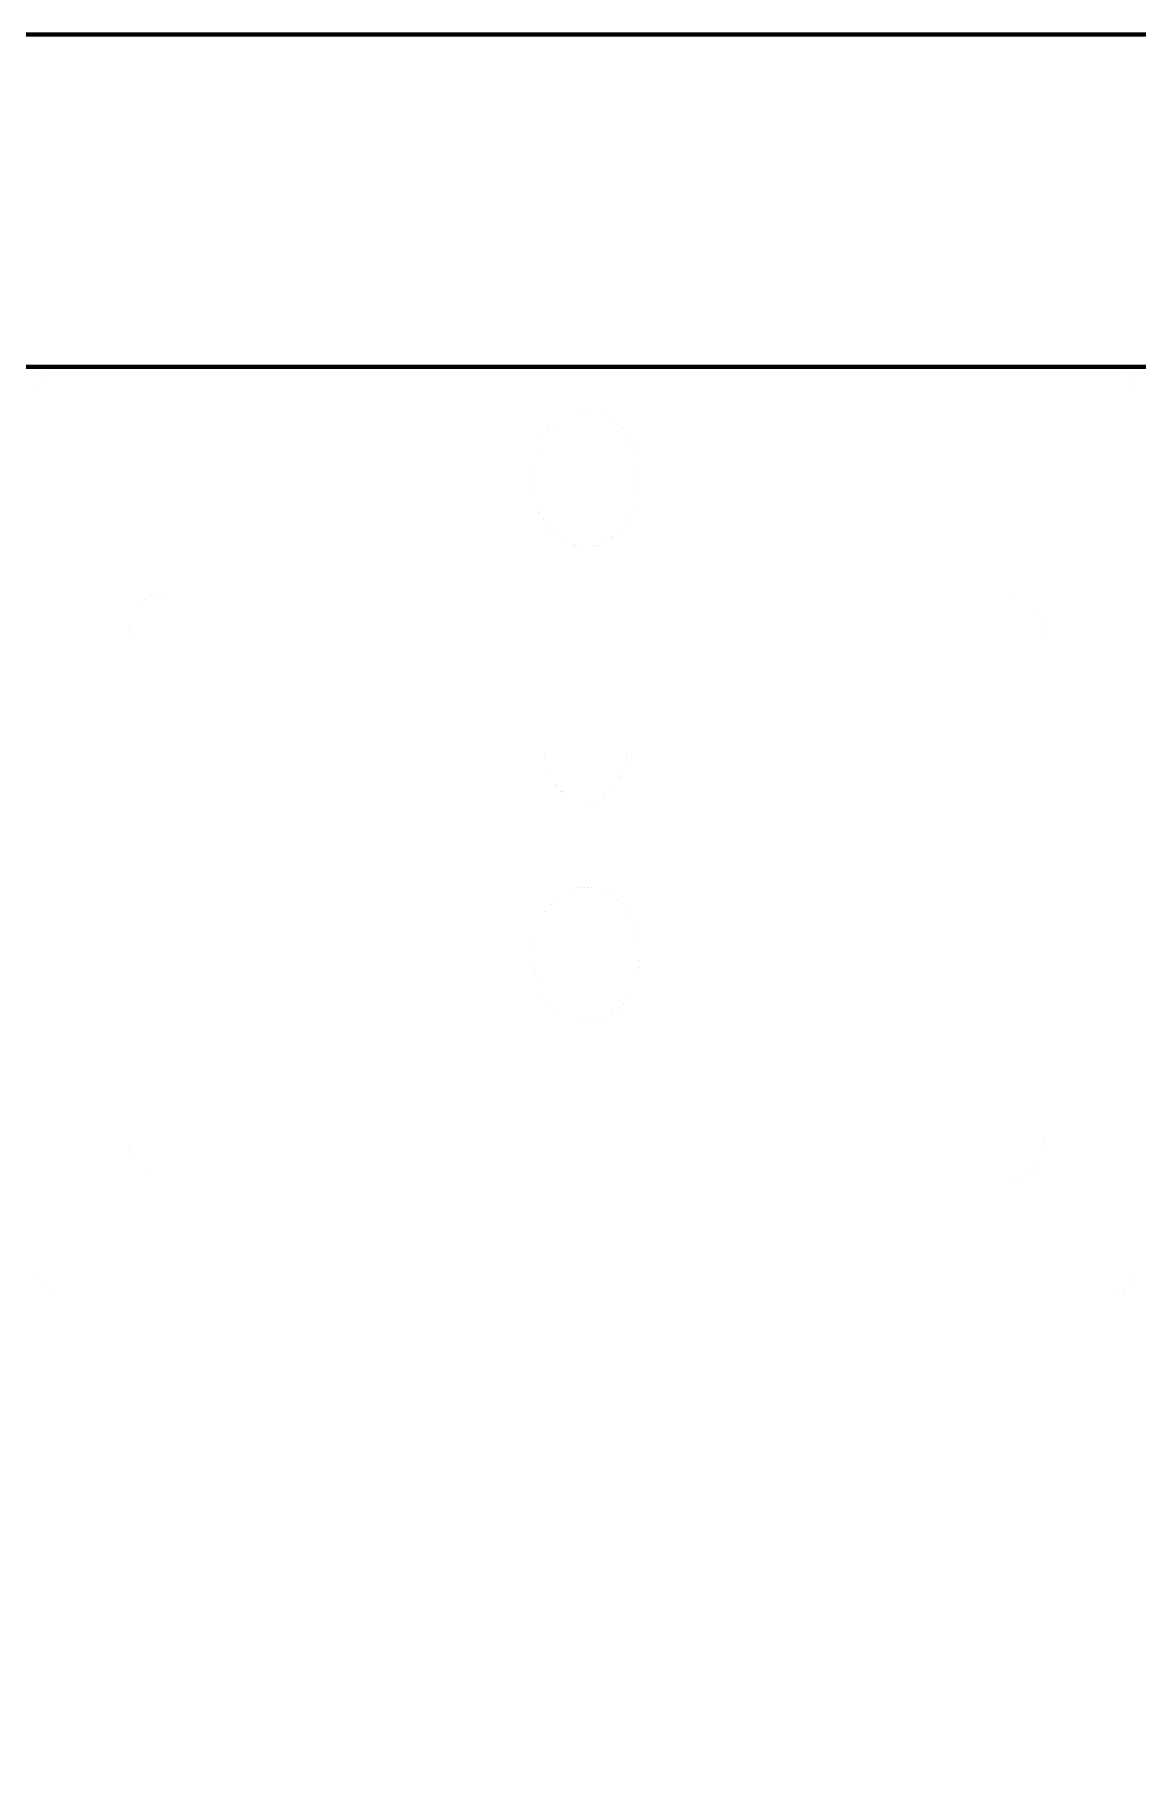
# Model space of a CAD drawing. Header units: metres. Extents: x -2.2 to 5.9, y -2.8 to 8.4.
# Drawn here: x -0.039 to 0.823, y 7.017 to 8.369 of the extents above; entities that cross this region are included whole.
import ezdxf

# ---------------------------------------------------------------- set-up
doc = ezdxf.new("R2010")
doc.units = ezdxf.units.M
doc.header["$LTSCALE"] = 10
doc.layers.get('0').update_dxf_attribs({"linetype": 'CONTINUOUS', "lineweight": 100})
doc.layers.add('roomitems', color=2, linetype='CONTINUOUS', lineweight=100)
doc.layers.add('walls', color=8, linetype='CONTINUOUS', lineweight=100)

# ---------------------------------------------------------------- blocks, each defined once
blk = doc.blocks.new('F-4-1')
at = {"color": 0, "const_width": 0.01}
for points in [[(-427.4, 350.8), (-426.8, 352.9)], [(-426.8, 352.9), (-426, 355)], [(-426, 355), (-425, 356.9)], [(-425, 356.9), (-423.8, 358.6)], [(-423.8, 358.6), (-422.5, 360.1)], [(-422.5, 360.1), (-421, 361.4)], [(-421, 361.4), (-419.3, 362.4)], [(-419.3, 362.4), (-417.6, 363.1)], [(-417.6, 363.1), (-415.8, 363.6)], [(-415.8, 363.6), (-413.9, 363.8)], [(-413.9, 363.8), (-413.9, 363.8)], [(-413.9, 363.8), (-344.9, 363.8)], [(-413.9, 363.8), (-413.9, 363.8)], [(-413.9, 363.8), (-413.9, 363.8)], [(-413.9, 363.8), (-413.9, 363.8)], [(-413.9, 363.8), (-413.9, 363.8)], [(-413.9, 363.8), (-413.9, 363.8)], [(-413.9, 363.8), (-413.9, 363.8)], [(-413.9, 363.8), (-413.9, 363.8)], [(-413.9, 363.8), (-413.9, 363.8)], [(-413.9, 363.8), (-413.9, 363.8)], [(-413.9, 363.8), (-413.9, 363.8)], [(-413.9, 363.8), (-413.9, 363.8)], [(-413.9, 363.8), (-413.9, 363.8)], [(-413.9, 363.8), (-413.9, 363.8)], [(-413.9, 363.8), (-413.9, 363.8)], [(-344.9, 363.8), (-275.9, 363.8)], [(-275.9, 363.8), (-206.9, 363.8)], [(-206.9, 363.8), (-138, 363.8)], [(-138, 363.8), (-69, 363.8)], [(-69, 363.8), (0, 363.8)], [(0, 363.8), (69, 363.8)], [(69, 363.8), (138, 363.8)], [(138, 363.8), (206.9, 363.8)], [(206.9, 363.8), (275.9, 363.8)], [(275.9, 363.8), (344.9, 363.8)], [(344.9, 363.8), (413.9, 363.8)], [(413.9, 363.8), (415.8, 363.6)], [(415.8, 363.6), (417.6, 363.1)], [(417.6, 363.1), (419.3, 362.4)], [(419.3, 362.4), (421, 361.4)], [(421, 361.4), (422.5, 360.1)], [(422.5, 360.1), (423.8, 358.6)], [(423.8, 358.6), (425, 356.9)], [(425, 356.9), (426, 355)], [(426, 355), (426.8, 352.9)], [(426.8, 352.9), (427.4, 350.8)], [(-427.9, 346), (-427.8, 348.4)], [(-427.9, 288.4), (-427.9, 346)], [(-427.8, 348.4), (-427.4, 350.8)], [(427.4, 350.8), (427.8, 348.4)], [(427.8, 348.4), (427.9, 346)], [(427.9, 346), (427.9, 288.4)], [(-16.4, 324.1), (-11.2, 326.4)], [(-16.4, 324.1), (-11.2, 326.4)], [(-16.4, 324.1), (-11.2, 326.4)], [(-11.2, 326.4), (-5.7, 327.8)], [(-11.2, 326.4), (-5.7, 327.8)], [(-11.2, 326.4), (-5.7, 327.8)], [(-5.7, 327.8), (0, 328.3)], [(-5.7, 327.8), (0, 328.3)], [(-5.7, 327.8), (0, 328.3)], [(0, 328.3), (5.7, 327.8)], [(0, 328.3), (5.7, 327.8)], [(0, 328.3), (5.7, 327.8)], [(5.7, 327.8), (11.2, 326.4)], [(5.7, 327.8), (11.2, 326.4)], [(5.7, 327.8), (11.2, 326.4)], [(11.2, 326.4), (16.4, 324.1)], [(11.2, 326.4), (16.4, 324.1)], [(11.2, 326.4), (16.4, 324.1)], [(-33.3, 307.6), (-29.8, 312.7)], [(-33.3, 307.6), (-29.8, 312.7)], [(-33.3, 307.6), (-29.8, 312.7)], [(-29.8, 312.7), (-25.7, 317.2)], [(-29.8, 312.7), (-25.7, 317.2)], [(-29.8, 312.7), (-25.7, 317.2)], [(-25.7, 317.2), (-21.2, 321)], [(-25.7, 317.2), (-21.2, 321)], [(-25.7, 317.2), (-21.2, 321)], [(-21.2, 321), (-16.4, 324.1)], [(-21.2, 321), (-16.4, 324.1)], [(-21.2, 321), (-16.4, 324.1)], [(16.4, 324.1), (21.2, 321)], [(16.4, 324.1), (21.2, 321)], [(16.4, 324.1), (21.2, 321)], [(21.2, 321), (25.7, 317.2)], [(21.2, 321), (25.7, 317.2)], [(21.2, 321), (25.7, 317.2)], [(25.7, 317.2), (29.8, 312.7)], [(25.7, 317.2), (29.8, 312.7)], [(25.7, 317.2), (29.8, 312.7)], [(29.8, 312.7), (33.3, 307.6)], [(29.8, 312.7), (33.3, 307.6)], [(29.8, 312.7), (33.3, 307.6)], [(-38.8, 295.8), (-36.3, 301.9)], [(-38.8, 295.8), (-36.3, 301.9)], [(-38.8, 295.8), (-36.3, 301.9)], [(-36.3, 301.9), (-33.3, 307.6)], [(-36.3, 301.9), (-33.3, 307.6)], [(-36.3, 301.9), (-33.3, 307.6)], [(33.3, 307.6), (36.3, 301.9)], [(33.3, 307.6), (36.3, 301.9)], [(33.3, 307.6), (36.3, 301.9)], [(36.3, 301.9), (38.8, 295.8)], [(36.3, 301.9), (38.8, 295.8)], [(36.3, 301.9), (38.8, 295.8)], [(-427.9, 230.7), (-427.9, 288.4)], [(-41.7, 282.3), (-40.6, 289.2)], [(-41.7, 282.3), (-40.6, 289.2)], [(-41.7, 282.3), (-40.6, 289.2)], [(-40.6, 289.2), (-38.8, 295.8)], [(-40.6, 289.2), (-38.8, 295.8)], [(-40.6, 289.2), (-38.8, 295.8)], [(38.8, 295.8), (40.6, 289.2)], [(38.8, 295.8), (40.6, 289.2)], [(38.8, 295.8), (40.6, 289.2)], [(40.6, 289.2), (41.7, 282.3)], [(40.6, 289.2), (41.7, 282.3)], [(40.6, 289.2), (41.7, 282.3)], [(427.9, 288.4), (427.9, 230.7)], [(-42.1, 275.1), (-41.7, 282.3)], [(-42.1, 275.1), (-41.7, 282.3)], [(-42.1, 275.1), (-41.7, 282.3)], [(-41.7, 267.8), (-42.1, 275.1)], [(-41.7, 267.8), (-42.1, 275.1)], [(-41.7, 267.8), (-42.1, 275.1)], [(41.7, 282.3), (42.1, 275.1)], [(41.7, 282.3), (42.1, 275.1)], [(41.7, 282.3), (42.1, 275.1)], [(42.1, 275.1), (41.7, 267.8)], [(42.1, 275.1), (41.7, 267.8)], [(42.1, 275.1), (41.7, 267.8)], [(42.1, 275.1), (42.1, 275.1)], [(42.1, 275.1), (42.1, 275.1)], [(42.1, 275.1), (42.1, 275.1)], [(42.1, 275.1), (42.1, 275.1)], [(42.1, 275.1), (42.1, 275.1)], [(42.1, 275.1), (42.1, 275.1)], [(42.1, 275.1), (42.1, 275.1)], [(42.1, 275.1), (42.1, 275.1)], [(42.1, 275.1), (42.1, 275.1)], [(42.1, 275.1), (42.1, 275.1)], [(42.1, 275.1), (42.1, 275.1)], [(42.1, 275.1), (42.1, 275.1)], [(42.1, 275.1), (42.1, 275.1)], [(42.1, 275.1), (42.1, 275.1)], [(42.1, 275.1), (42.1, 275.1)], [(42.1, 275.1), (42.1, 275.1)], [(42.1, 275.1), (42.1, 275.1)], [(42.1, 275.1), (42.1, 275.1)], [(42.1, 275.1), (42.1, 275.1)], [(42.1, 275.1), (42.1, 275.1)], [(42.1, 275.1), (42.1, 275.1)], [(42.1, 275.1), (42.1, 275.1)], [(42.1, 275.1), (42.1, 275.1)], [(42.1, 275.1), (42.1, 275.1)], [(42.1, 275.1), (42.1, 275.1)], [(42.1, 275.1), (42.1, 275.1)], [(42.1, 275.1), (42.1, 275.1)], [(42.1, 275.1), (42.1, 275.1)], [(42.1, 275.1), (42.1, 275.1)], [(42.1, 275.1), (42.1, 275.1)], [(42.1, 275.1), (42.1, 275.1)], [(42.1, 275.1), (42.1, 275.1)], [(42.1, 275.1), (42.1, 275.1)], [(42.1, 275.1), (42.1, 275.1)], [(42.1, 275.1), (42.1, 275.1)], [(42.1, 275.1), (42.1, 275.1)], [(42.1, 275.1), (42.1, 275.1)], [(42.1, 275.1), (42.1, 275.1)], [(42.1, 275.1), (42.1, 275.1)], [(42.1, 275.1), (42.1, 275.1)], [(42.1, 275.1), (42.1, 275.1)], [(42.1, 275.1), (42.1, 275.1)], [(42.1, 275.1), (42.1, 275.1)], [(42.1, 275.1), (42.1, 275.1)], [(42.1, 275.1), (42.1, 275.1)], [(-40.6, 260.9), (-41.7, 267.8)], [(-40.6, 260.9), (-41.7, 267.8)], [(-40.6, 260.9), (-41.7, 267.8)], [(-38.8, 254.3), (-40.6, 260.9)], [(-38.8, 254.3), (-40.6, 260.9)], [(-38.8, 254.3), (-40.6, 260.9)], [(40.6, 260.9), (38.8, 254.3)], [(40.6, 260.9), (38.8, 254.3)], [(40.6, 260.9), (38.8, 254.3)], [(41.7, 267.8), (40.6, 260.9)], [(41.7, 267.8), (40.6, 260.9)], [(41.7, 267.8), (40.6, 260.9)], [(-36.3, 248.2), (-38.8, 254.3)], [(-36.3, 248.2), (-38.8, 254.3)], [(-36.3, 248.2), (-38.8, 254.3)], [(-33.3, 242.5), (-36.3, 248.2)], [(-33.3, 242.5), (-36.3, 248.2)], [(-33.3, 242.5), (-36.3, 248.2)], [(-30.7, 245.8), (-32, 245.8)], [(-32, 245.8), (-32, 230.4)], [(-27.2, 245.8), (-30.7, 245.8)], [(-22, 245.8), (-27.2, 245.8)], [(-15.4, 245.8), (-22, 245.8)], [(-7.9, 245.8), (-15.4, 245.8)], [(0, 245.8), (-7.9, 245.8)], [(7.9, 245.8), (0, 245.8)], [(15.4, 245.8), (7.9, 245.8)], [(22, 245.8), (15.4, 245.8)], [(27.2, 245.8), (22, 245.8)], [(30.7, 245.8), (27.2, 245.8)], [(32, 245.8), (30.7, 245.8)], [(32, 230.4), (32, 245.8)], [(36.3, 248.2), (33.3, 242.5)], [(36.3, 248.2), (33.3, 242.5)], [(36.3, 248.2), (33.3, 242.5)], [(38.8, 254.3), (36.3, 248.2)], [(38.8, 254.3), (36.3, 248.2)], [(38.8, 254.3), (36.3, 248.2)], [(-427.9, 173), (-427.9, 230.7)], [(-29.8, 237.4), (-33.3, 242.5)], [(-29.8, 237.4), (-33.3, 242.5)], [(-29.8, 237.4), (-33.3, 242.5)], [(-32, 230.4), (-32, 215)], [(-25.7, 232.9), (-29.8, 237.4)], [(-25.7, 232.9), (-29.8, 237.4)], [(-25.7, 232.9), (-29.8, 237.4)], [(-21.2, 229.1), (-25.7, 232.9)], [(-21.2, 229.1), (-25.7, 232.9)], [(-21.2, 229.1), (-25.7, 232.9)], [(25.7, 232.9), (21.2, 229.1)], [(25.7, 232.9), (21.2, 229.1)], [(25.7, 232.9), (21.2, 229.1)], [(29.8, 237.4), (25.7, 232.9)], [(29.8, 237.4), (25.7, 232.9)], [(29.8, 237.4), (25.7, 232.9)], [(33.3, 242.5), (29.8, 237.4)], [(33.3, 242.5), (29.8, 237.4)], [(33.3, 242.5), (29.8, 237.4)], [(32, 215), (32, 230.4)], [(427.9, 230.7), (427.9, 173)], [(-16.4, 226), (-21.2, 229.1)], [(-16.4, 226), (-21.2, 229.1)], [(-16.4, 226), (-21.2, 229.1)], [(-11.2, 223.7), (-16.4, 226)], [(-11.2, 223.7), (-16.4, 226)], [(-11.2, 223.7), (-16.4, 226)], [(-5.7, 222.3), (-11.2, 223.7)], [(-5.7, 222.3), (-11.2, 223.7)], [(-5.7, 222.3), (-11.2, 223.7)], [(0, 221.8), (-5.7, 222.3)], [(0, 221.8), (-5.7, 222.3)], [(0, 221.8), (-5.7, 222.3)], [(5.7, 222.3), (0, 221.8)], [(5.7, 222.3), (0, 221.8)], [(5.7, 222.3), (0, 221.8)], [(11.2, 223.7), (5.7, 222.3)], [(11.2, 223.7), (5.7, 222.3)], [(11.2, 223.7), (5.7, 222.3)], [(16.4, 226), (11.2, 223.7)], [(16.4, 226), (11.2, 223.7)], [(16.4, 226), (11.2, 223.7)], [(21.2, 229.1), (16.4, 226)], [(21.2, 229.1), (16.4, 226)], [(21.2, 229.1), (16.4, 226)], [(-32, 215), (-32, 199.6)], [(32, 199.5), (32, 215)], [(-32, 199.6), (-32, 184.2)], [(32, 184.1), (32, 199.5)], [(-351.9, 172.5), (-349.5, 175.9)], [(-349.5, 175.9), (-346.8, 178.9)], [(-346.8, 178.9), (-343.8, 181.5)], [(-343.8, 181.5), (-340.6, 183.5)], [(-340.6, 183.5), (-337.1, 185.1)], [(-337.1, 185.1), (-333.5, 186)], [(-333.5, 186), (-329.7, 186.3)], [(-329.7, 186.3), (-274.8, 186.3)], [(-274.8, 186.3), (-219.8, 186.3)], [(-219.8, 186.3), (-164.9, 186.3)], [(-164.9, 186.3), (-109.9, 186.3)], [(-109.9, 186.3), (-55, 186.3)], [(-55, 186.3), (0, 186.3)], [(-32, 184.2), (-32, 168.8)], [(0, 186.3), (55, 186.3)], [(32, 168.7), (32, 184.1)], [(55, 186.3), (109.9, 186.3)], [(109.9, 186.3), (164.9, 186.3)], [(164.9, 186.3), (219.8, 186.3)], [(219.8, 186.3), (274.8, 186.3)], [(274.8, 186.3), (329.7, 186.3)], [(329.7, 186.3), (333.5, 186)], [(333.5, 186), (337.1, 185.1)], [(337.1, 185.1), (340.6, 183.5)], [(340.6, 183.5), (343.8, 181.5)], [(343.8, 181.5), (346.8, 178.9)], [(346.8, 178.9), (349.5, 175.9)], [(349.5, 175.9), (351.9, 172.5)], [(-427.9, 115.3), (-427.9, 173)], [(-356.8, 160.2), (-355.6, 164.6)], [(-355.6, 164.6), (-353.9, 168.7)], [(-353.9, 168.7), (-351.9, 172.5)], [(-32, 168.8), (-32, 153.4)], [(32, 153.3), (32, 168.7)], [(351.9, 172.5), (353.9, 168.7)], [(353.9, 168.7), (355.6, 164.6)], [(355.6, 164.6), (356.8, 160.2)], [(427.9, 173), (427.9, 115.3)], [(-357.8, 150.8), (-357.5, 155.6)], [(-357.8, 118.3), (-357.8, 150.8)], [(-357.5, 155.6), (-356.8, 160.2)], [(-32, 153.4), (-32, 138)], [(32, 137.9), (32, 153.3)], [(356.8, 160.2), (357.5, 155.6)], [(357.5, 155.6), (357.8, 150.8)], [(357.8, 150.8), (357.8, 118.3)], [(-32, 138), (-32, 122.6)], [(32, 122.5), (32, 137.9)], [(-32, 122.6), (-32, 107.2)], [(32, 107.1), (32, 122.5)], [(-427.9, 57.7), (-427.9, 115.3)], [(-357.8, 85.8), (-357.8, 118.3)], [(357.8, 118.3), (357.8, 85.8)], [(427.9, 115.3), (427.9, 57.7)], [(-32, 107.2), (-32, 91.8)], [(32, 91.7), (32, 107.1)], [(-357.8, 53.2), (-357.8, 85.8)], [(-32, 91.8), (-32, 76.4)], [(32, 76.3), (32, 91.7)], [(357.8, 85.8), (357.8, 53.2)], [(-32, 76.4), (-32, 61)], [(32, 60.9), (32, 76.3)], [(-427.9, 0), (-427.9, 57.7)], [(-32, 61), (-31.5, 55.6)], [(-31.5, 55.6), (-30.5, 50.4)], [(30.6, 50.6), (31.5, 55.5)], [(31.5, 55.5), (32, 60.7)], [(32, 60.9), (32, 60.9)], [(427.9, 57.7), (427.9, 0)], [(-357.8, 20.7), (-357.8, 53.2)], [(-30.5, 50.4), (-28.9, 45.4)], [(-28.9, 45.4), (-26.9, 40.9)], [(-26.9, 40.9), (-24.5, 36.7)], [(25.1, 37.5), (27.3, 41.6)], [(27.3, 41.6), (29.2, 45.9)], [(29.2, 45.9), (30.6, 50.6)], [(357.8, 53.2), (357.8, 20.7)], [(-24.5, 36.7), (-21.7, 33)], [(-21.7, 33), (-18.5, 29.7)], [(-18.5, 29.7), (-15, 27)], [(12.9, 25.6), (16.4, 27.8)], [(16.4, 27.8), (19.6, 30.6)], [(19.6, 30.6), (22.5, 33.8)], [(22.5, 33.8), (25.1, 37.5)], [(-357.8, -11.8), (-357.8, 20.7)], [(-15, 27), (-11.3, 24.8)], [(-11.3, 24.8), (-7.3, 23.3)], [(-7.3, 23.3), (-3.1, 22.4)], [(-3.1, 22.4), (1.3, 22.2)], [(1.3, 22.2), (5.3, 22.7)], [(5.3, 22.7), (9.2, 23.8)], [(9.2, 23.8), (12.9, 25.6)], [(357.8, 20.7), (357.8, -11.8)], [(-427.9, -57.7), (-427.9, 0)], [(427.9, 0), (427.9, -57.7)], [(-357.8, -44.4), (-357.8, -11.8)], [(357.8, -11.8), (357.8, -44.4)], [(-357.8, -76.9), (-357.8, -44.4)], [(-25.7, -55.5), (-21.2, -51.6)], [(-21.2, -51.6), (-16.4, -48.5)], [(-16.4, -48.5), (-11.2, -46.3)], [(-11.2, -46.3), (-5.7, -44.8)], [(-5.7, -44.8), (0, -44.4)], [(0, -44.4), (5.7, -44.8)], [(5.7, -44.8), (11.2, -46.3)], [(11.2, -46.3), (16.4, -48.5)], [(16.4, -48.5), (21.2, -51.6)], [(21.2, -51.6), (25.7, -55.5)], [(357.8, -44.4), (357.8, -76.9)], [(-427.9, -115.3), (-427.9, -57.7)], [(-36.3, -70.7), (-33.3, -65.1)], [(-33.3, -65.1), (-29.8, -60)], [(-29.8, -60), (-25.7, -55.5)], [(25.7, -55.5), (29.8, -60)], [(29.8, -60), (33.3, -65.1)], [(33.3, -65.1), (36.3, -70.7)], [(427.9, -57.7), (427.9, -115.3)], [(-357.8, -109.4), (-357.8, -76.9)], [(-40.6, -83.4), (-38.8, -76.9)], [(-38.8, -76.9), (-36.3, -70.7)], [(36.3, -70.7), (38.8, -76.9)], [(38.8, -76.9), (40.6, -83.4)], [(357.8, -76.9), (357.8, -109.4)], [(-42.1, -97.6), (-41.7, -90.4)], [(-41.7, -90.4), (-40.6, -83.4)], [(40.6, -83.4), (41.7, -90.4)], [(41.7, -90.4), (42.1, -97.6)], [(-41.7, -104.8), (-42.1, -97.6)], [(-40.6, -111.8), (-41.7, -104.8)], [(41.7, -104.8), (40.6, -111.8)], [(42.1, -97.6), (41.7, -104.8)], [(42.1, -97.6), (42.1, -97.6)], [(42.1, -97.6), (42.1, -97.6)], [(42.1, -97.6), (42.1, -97.6)], [(42.1, -97.6), (42.1, -97.6)], [(42.1, -97.6), (42.1, -97.6)], [(42.1, -97.6), (42.1, -97.6)], [(42.1, -97.6), (42.1, -97.6)], [(42.1, -97.6), (42.1, -97.6)], [(42.1, -97.6), (42.1, -97.6)], [(42.1, -97.6), (42.1, -97.6)], [(42.1, -97.6), (42.1, -97.6)], [(42.1, -97.6), (42.1, -97.6)], [(42.1, -97.6), (42.1, -97.6)], [(42.1, -97.6), (42.1, -97.6)], [(42.1, -97.6), (42.1, -97.6)], [(-427.9, -173), (-427.9, -115.3)], [(-357.8, -142), (-357.8, -109.4)], [(-38.8, -118.3), (-40.6, -111.8)], [(-36.3, -124.5), (-38.8, -118.3)], [(38.8, -118.3), (36.3, -124.5)], [(40.6, -111.8), (38.8, -118.3)], [(357.8, -109.4), (357.8, -142)], [(427.9, -115.3), (427.9, -173)], [(-33.3, -130.1), (-36.3, -124.5)], [(-29.8, -135.2), (-33.3, -130.1)], [(33.3, -130.1), (29.8, -135.2)], [(36.3, -124.5), (33.3, -130.1)], [(-357.8, -174.5), (-357.8, -142)], [(-25.7, -139.7), (-29.8, -135.2)], [(-21.2, -143.6), (-25.7, -139.7)], [(-16.4, -146.7), (-21.2, -143.6)], [(-11.2, -148.9), (-16.4, -146.7)], [(16.4, -146.7), (11.2, -148.9)], [(21.2, -143.6), (16.4, -146.7)], [(25.7, -139.7), (21.2, -143.6)], [(29.8, -135.2), (25.7, -139.7)], [(357.8, -142), (357.8, -174.5)], [(-5.7, -150.4), (-11.2, -148.9)], [(0, -150.8), (-5.7, -150.4)], [(5.7, -150.4), (0, -150.8)], [(11.2, -148.9), (5.7, -150.4)], [(-427.9, -230.7), (-427.9, -173)], [(-357.8, -207), (-357.8, -174.5)], [(357.8, -174.5), (357.8, -207)], [(427.9, -173), (427.9, -230.7)], [(-357.8, -239.6), (-357.8, -207)], [(357.8, -207), (357.8, -239.6)], [(-427.9, -288.4), (-427.9, -230.7)], [(-357.8, -239.6), (-357.8, -239.6)], [(-357.8, -239.6), (-357.5, -244.4)], [(-357.5, -244.4), (-357.8, -239.6)], [(357.5, -244.4), (357.8, -239.6)], [(357.8, -239.6), (357.5, -244.4)], [(427.9, -230.7), (427.9, -288.4)], [(-357.5, -244.4), (-356.8, -249)], [(-356.8, -249), (-357.5, -244.4)], [(-356.8, -249), (-355.6, -253.3)], [(-355.6, -253.3), (-356.8, -249)], [(-355.6, -253.3), (-353.9, -257.4)], [(-353.9, -257.4), (-355.6, -253.3)], [(353.9, -257.4), (355.6, -253.3)], [(355.6, -253.3), (353.9, -257.4)], [(355.6, -253.3), (356.8, -249)], [(356.8, -249), (355.6, -253.3)], [(356.8, -249), (357.5, -244.4)], [(357.5, -244.4), (356.8, -249)], [(-353.9, -257.4), (-351.9, -261.2)], [(-351.9, -261.2), (-353.9, -257.4)], [(-351.9, -261.2), (-349.5, -264.6)], [(-349.5, -264.6), (-351.9, -261.2)], [(-349.5, -264.6), (-346.8, -267.6)], [(-346.8, -267.6), (-349.5, -264.6)], [(-346.8, -267.6), (-343.8, -270.2)], [(-343.8, -270.2), (-346.8, -267.6)], [(-343.8, -270.2), (-340.6, -272.3)], [(-340.6, -272.3), (-343.8, -270.2)], [(340.6, -272.3), (343.8, -270.2)], [(343.8, -270.2), (340.6, -272.3)], [(343.8, -270.2), (346.8, -267.6)], [(346.8, -267.6), (343.8, -270.2)], [(346.8, -267.6), (349.5, -264.6)], [(349.5, -264.6), (346.8, -267.6)], [(349.5, -264.6), (351.9, -261.2)], [(351.9, -261.2), (349.5, -264.6)], [(351.9, -261.2), (353.9, -257.4)], [(353.9, -257.4), (351.9, -261.2)], [(-340.6, -272.3), (-337.1, -273.8)], [(-337.1, -273.8), (-340.6, -272.3)], [(-337.1, -273.8), (-333.5, -274.7)], [(-333.5, -274.7), (-337.1, -273.8)], [(-333.5, -274.7), (-329.7, -275.1)], [(-329.7, -275.1), (-333.5, -274.7)], [(-329.7, -275.1), (-329.7, -275.1)], [(-329.7, -275.1), (-274.8, -275.1)], [(-329.7, -275.1), (-329.7, -275.1)], [(-274.8, -275.1), (-329.7, -275.1)], [(-274.8, -275.1), (-219.8, -275.1)], [(-219.8, -275.1), (-274.8, -275.1)], [(-219.8, -275.1), (-164.9, -275.1)], [(-164.9, -275.1), (-219.8, -275.1)], [(-164.9, -275.1), (-109.9, -275.1)], [(-109.9, -275.1), (-164.9, -275.1)], [(-109.9, -275.1), (-55, -275.1)], [(-55, -275.1), (-109.9, -275.1)], [(-55, -275.1), (0, -275.1)], [(0, -275.1), (-55, -275.1)], [(0, -275.1), (55, -275.1)], [(55, -275.1), (0, -275.1)], [(55, -275.1), (109.9, -275.1)], [(109.9, -275.1), (55, -275.1)], [(109.9, -275.1), (164.9, -275.1)], [(164.9, -275.1), (109.9, -275.1)], [(164.9, -275.1), (219.8, -275.1)], [(219.8, -275.1), (164.9, -275.1)], [(219.8, -275.1), (274.8, -275.1)], [(274.8, -275.1), (219.8, -275.1)], [(274.8, -275.1), (329.7, -275.1)], [(329.7, -275.1), (274.8, -275.1)], [(329.7, -275.1), (333.5, -274.7)], [(333.5, -274.7), (329.7, -275.1)], [(329.7, -275.1), (329.7, -275.1)], [(333.5, -274.7), (337.1, -273.8)], [(337.1, -273.8), (333.5, -274.7)], [(337.1, -273.8), (340.6, -272.3)], [(340.6, -272.3), (337.1, -273.8)], [(-427.9, -346), (-427.9, -288.4)], [(427.9, -288.4), (427.9, -346)], [(-427.8, -348.4), (-427.9, -346)], [(-427.4, -350.8), (-427.8, -348.4)], [(-426.8, -352.9), (-427.4, -350.8)], [(427.4, -350.8), (426.8, -352.9)], [(427.8, -348.4), (427.4, -350.8)], [(427.9, -346), (427.8, -348.4)], [(-426, -355), (-426.8, -352.9)], [(-425, -356.9), (-426, -355)], [(-423.8, -358.6), (-425, -356.9)], [(-422.5, -360.1), (-423.8, -358.6)], [(-421, -361.4), (-422.5, -360.1)], [(-419.3, -362.4), (-421, -361.4)], [(-417.6, -363.1), (-419.3, -362.4)], [(-415.8, -363.6), (-417.6, -363.1)], [(-413.9, -363.8), (-415.8, -363.6)], [(-344.9, -363.8), (-413.9, -363.8)], [(-275.9, -363.8), (-344.9, -363.8)], [(-206.9, -363.8), (-275.9, -363.8)], [(-138, -363.8), (-206.9, -363.8)], [(-69, -363.8), (-138, -363.8)], [(0, -363.8), (-69, -363.8)], [(69, -363.8), (0, -363.8)], [(138, -363.8), (69, -363.8)], [(206.9, -363.8), (138, -363.8)], [(275.9, -363.8), (206.9, -363.8)], [(344.9, -363.8), (275.9, -363.8)], [(413.9, -363.8), (344.9, -363.8)], [(415.8, -363.6), (413.9, -363.8)], [(417.6, -363.1), (415.8, -363.6)], [(419.3, -362.4), (417.6, -363.1)], [(421, -361.4), (419.3, -362.4)], [(422.5, -360.1), (421, -361.4)], [(423.8, -358.6), (422.5, -360.1)], [(425, -356.9), (423.8, -358.6)], [(426, -355), (425, -356.9)], [(426.8, -352.9), (426, -355)]]:
    blk.add_lwpolyline(points, dxfattribs=at)

msp = doc.modelspace()

# ---------------------------------------------------------------- linework, layer by layer
at = {"layer": 'walls'}
msp.add_lwpolyline([(3.209, 8.109), (-2, 8.109), (-2, 5.24), (2.119, 5.241), (2.119, 4.19), (3.527, 4.19), (3.527, 4.07), (2.119, 4.07), (2.119, 3.841), (2, 3.841), (2, 5.119), (-2, 5.119), (-2, 2.619), (2, 2.619), (2, 2.941), (2.119, 2.941), (2.119, 2.492), (-2, 2.492), (-2, -2.507), (-0.689, -2.507), (-0.689, -2.757), (-2.25, -2.757), (-2.25, 8.369), (3.209, 8.369)], close=True, dxfattribs=at)

# ---------------------------------------------------------------- block references
at = {"layer": 'roomitems', "xscale": 0.001, "yscale": 0.001}
msp.add_blockref('F-4-1', (0.392, 7.7465), dxfattribs=at)

doc.saveas('drawing.dxf')
